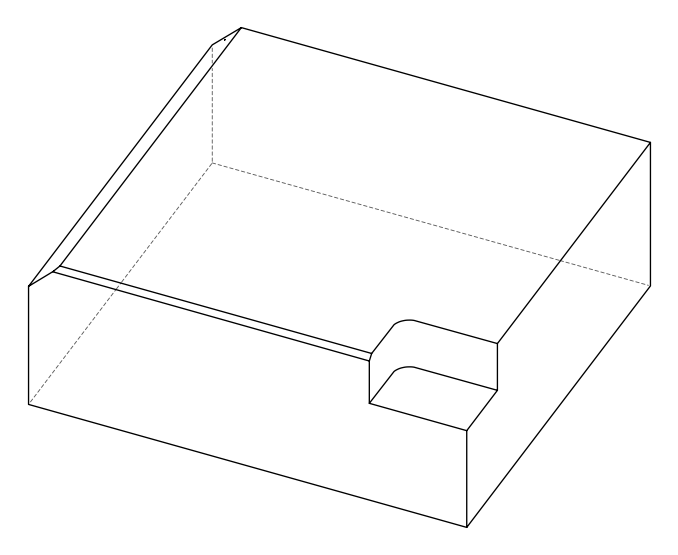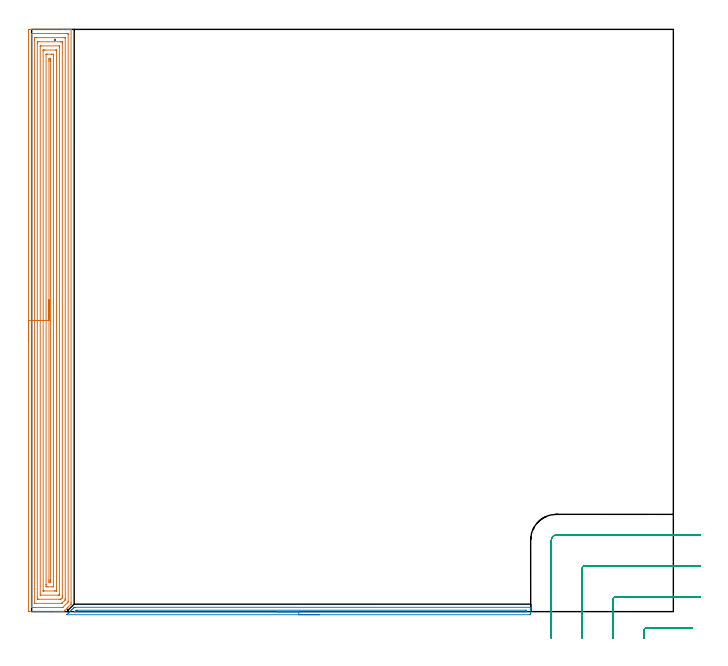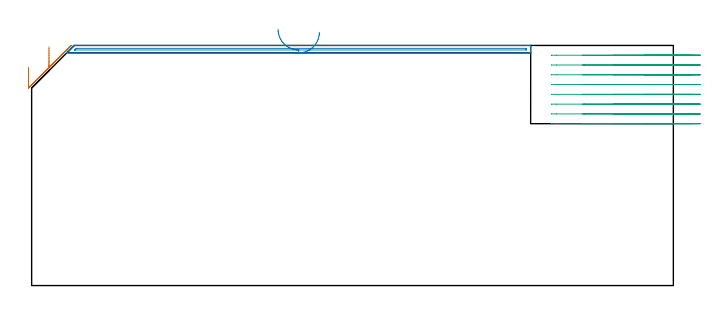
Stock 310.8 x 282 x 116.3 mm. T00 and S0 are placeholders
(PLAN: 3 operations, 1 tool changes, 27.6 min)
(1 AREA_MILL | FG_CHAMFER_SURFACE | UGT0205_001 | 18.28 min | 59833 mm3)
(2 AREA_MILL_1 | FG_CHAMFER_SURFACE_1 | UGT0205_001 | 3.72 min | 1457 mm3)
(3 MILL_CORNER_NOTCH_RECTANGULAR | CORNER_NOTCH_RECTANGULAR | UGT0201_094 | Follow Part, ap 5, ae 75% | 5.61 min | 122077 mm3)
(TOOL UGT0205_001 | Chamfer Mill 20 x 3 x 45 deg. | D20 FL50 Z2)
(TOOL UGT0201_094 | End mill 20 mm | D20 FL38 Z4)
(OP 1 AREA_MILL)
G17 G21 G94 G90
T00 M6
G54
G17 G0 G90 X-1.5 Y131. S1061 M3
G43 Z126.3 H0
Z105.7
G94 G1 Y131.038 Z104.828 F250.
Y131.152 Z103.964
Y131.341 Z103.112
Y131.603 Z102.28
Y131.937 Z101.474
Y132.34 Z100.7
Y132.808 Z99.964
Y133.34 Z99.272
Y133.929 Z98.629
Y134.572 Z98.04
Y135.264 Z97.509
Y136. Z97.04
Y136.774 Z96.637
Y137.58 Z96.303
Y138.412 Z96.041
Y139.264 Z95.852
Y140.128 Z95.738
Y141. Z95.7
Y281.018
X-1.499 Y281.372 Z95.701
X-1.494 Y281.907 Z95.703
X-1.492 Y281.992 Z95.706
X-0.963 Y281.996 Z96.234
X-0.339 Y282. Z96.858
X15.277 Z112.472
X17.676 Z114.871
X18.396 Z115.595
X18.665 Z115.864
X19.064 Y281.993 Z116.255
X19.097 Y281.99 Z116.288
X19.1 Y281.819 Z116.3
Y4.205
Y3.595 Z116.284
X19.017 Y3.516 Z116.214
X19.007 Y3.506 Z116.205
X17.47 Y1.969 Z114.669
X16.129 Y0.628 Z113.328
X15.501 Y0. Z112.7
X15.499 Z112.698
X14.845 Z112.045
X14.125 Z111.32
X12.878 Z110.075
X11.463 Z108.658
X-1.227 Y0.001 Z95.97
X-1.492 Y0.01 Z95.706
X-1.499 Y0.274 Z95.699
Y0.297
X-1.5 Y141. Z95.7
X-0.086 Z97.114
Y279.594
X-0.076 Y279.99 Z97.124
X0.4 Y279.998 Z97.6
X0.812 Y280. Z98.012
X1.286 Z98.486
X16.788 Z113.988
X17.264 Y279.998 Z114.464
X17.676 Y279.99 Z114.876
X17.685 Y279.584 Z114.885
X17.686 Y279.573 Z114.886
Y5.089
X17.676 Y4.637 Z114.876
X17.464 Y4.418 Z114.664
X17.255 Y4.205 Z114.455
X15.163 Y2.114 Z112.363
X15.102 Y2.056 Z112.302
X15.06 Y2.022 Z112.26
X15.013 Y2.01 Z112.213
X14.537 Y2.001 Z111.737
X4.332 Y2. Z101.532
X1.225 Z98.425
X0.812 Z98.012
X0.336 Y2.002 Z97.536
X-0.076 Y2.01 Z97.124
X-0.086 Y2.416 Z97.114
Y2.427
Y141.
X1.329 Z98.529
Y276.901
X1.33 Y277.274 Z98.53
X1.333 Y277.795 Z98.533
X1.335 Y277.973 Z98.535
X1.505 Y277.991 Z98.705
X1.7 Y277.995 Z98.9
X2.384 Y278. Z99.584
X2.587 Z99.787
X15.697 Z112.897
X15.9 Y277.998 Z113.1
X16.104 Y277.995 Z113.304
X16.238 Y277.99 Z113.438
X16.265 Y277.983 Z113.465
X16.267 Y277.964 Z113.467
X16.269 Y277.92 Z113.469
X16.271 Y277.795 Z113.471
Y6.513
X16.27 Y5.993 Z113.47
X16.268 Y5.806 Z113.468
X16.265 Y5.714 Z113.465
X16.262 Y5.673 Z113.462
X16.241 Y5.65 Z113.441
X15.9 Y5.301 Z113.1
X14.805 Y4.205 Z112.005
X14.667 Y4.073 Z111.867
X14.616 Y4.027 Z111.816
X14.588 Y4.01 Z111.788
X14.532 Y4.007 Z111.732
X14.328 Y4.001 Z111.528
X1.903 Y4. Z99.103
X1.7 Y4.002 Z98.9
X1.496 Y4.005 Z98.696
X1.362 Y4.01 Z98.562
X1.335 Y4.017 Z98.535
X1.333 Y4.036 Z98.533
X1.331 Y4.08 Z98.531
X1.329 Y4.205 Z98.529
Y141.
X2.743 Z99.943
Y275.113
X2.745 Y275.848 Z99.945
X2.748 Y275.955 Z99.948
X2.749 Y275.981 Z99.949
X2.761 Y275.99 Z99.961
X2.815 Y275.993 Z100.015
X3.034 Y275.997 Z100.234
X3.475 Y276. Z100.675
X14.125 Z111.325
X14.568 Y275.998 Z111.768
X14.785 Y275.993 Z111.985
X14.838 Y275.99 Z112.038
X14.851 Y275.983 Z112.051
X14.853 Y275.965 Z112.053
X14.855 Y275.895 Z112.055
X14.857 Y275.27 Z112.057
Y275.113
Y7.781
X14.855 Y7.046 Z112.055
X14.853 Y6.887 Z112.053
X14.848 Y6.709 Z112.048
X14.729 Y6.587 Z111.929
X14.574 Y6.435 Z111.774
X14.125 Y6.008 Z111.325
X14.115 Y6.003 Z111.315
X13.238 Y6. Z110.438
X3.475 Z100.675
X3.032 Y6.002 Z100.232
X2.815 Y6.007 Z100.015
X2.762 Y6.01 Z99.962
X2.749 Y6.017 Z99.949
X2.747 Y6.035 Z99.947
X2.745 Y6.105 Z99.945
X2.743 Y6.73 Z99.943
Y6.887
Y141.
X4.157 Z101.357
X4.158 Y273.739 Z101.358
X4.16 Y273.876 Z101.36
X4.164 Y273.979 Z101.364
X4.196 Y273.99 Z101.396
X4.362 Y273.996 Z101.562
X4.58 Y274. Z101.78
X13.334 Z110.534
X13.392 Y273.999 Z110.592
X13.425 Y273.995 Z110.625
X13.436 Y273.991 Z110.636
X13.438 Y273.945 Z110.638
X13.442 Y273.532 Z110.642
Y8.262
X13.44 Y8.124 Z110.64
X13.436 Y8.021 Z110.636
X13.404 Y8.01 Z110.604
X13.238 Y8.004 Z110.438
X13.02 Y8. Z110.22
X4.267 Z101.467
X4.208 Y8.001 Z101.408
X4.175 Y8.005 Z101.375
X4.164 Y8.009 Z101.364
X4.162 Y8.055 Z101.362
X4.158 Y8.468 Z101.358
X4.157 Y141. Z101.357
X5.571 Z102.771
X5.572 Y271.537 Z102.772
X5.574 Y271.822 Z102.774
X5.577 Y271.964 Z102.777
X5.578 Y271.99 Z102.778
X5.612 Y271.994 Z102.812
X5.679 Y271.998 Z102.879
X6.137 Y272. Z103.337
X6.565 Z103.765
X11.463 Z108.663
X11.892 Y271.998 Z109.092
X12.013 Y271.992 Z109.213
X12.022 Y271.99 Z109.222
X12.024 Y271.978 Z109.224
X12.027 Y271.94 Z109.227
X12.029 Y271.861 Z109.229
X12.028 Y10.463 Z109.228
X12.026 Y10.178 Z109.226
X12.023 Y10.037 Z109.223
X12.022 Y10.01 Z109.222
X11.988 Y10.006 Z109.188
X11.921 Y10.002 Z109.121
X11.463 Y10. Z108.663
X11.035 Z108.235
X6.137 Z103.337
X5.708 Y10.002 Z102.908
X5.587 Y10.008 Z102.787
X5.578 Y10.01 Z102.778
X5.576 Y10.022 Z102.776
X5.573 Y10.06 Z102.773
X5.571 Y10.139 Z102.771
Y141.
X6.985 Z104.185
X6.986 Y269.788 Z104.186
X6.987 Y269.828 Z104.187
X6.992 Y269.907 Z104.192
X7. Y269.99 Z104.2
X7.025 Y269.992 Z104.225
X7.664 Y269.999 Z104.864
X9.688 Z106.888
X10.329 Y269.996 Z107.529
X10.575 Y269.99 Z107.775
X10.608 Y269.749 Z107.808
X10.611 Y269.712 Z107.811
X10.615 Y268.854 Z107.815
Y268.815
X10.614 Y12.212 Z107.814
X10.613 Y12.172 Z107.813
X10.608 Y12.093 Z107.808
X10.6 Y12.01 Z107.8
X10.575 Y12.008 Z107.775
X9.936 Y12.001 Z107.136
X7.912 Z105.112
X7.271 Y12.004 Z104.471
X7.025 Y12.01 Z104.225
X6.992 Y12.251 Z104.192
X6.989 Y12.288 Z104.189
X6.985 Y13.146 Z104.185
Y13.185
Y141.
X8.4 Z105.6
Y266.575
X8.401 Y267.066 Z105.601
X8.402 Y267.467 Z105.602
X8.407 Y267.96 Z105.607
X8.765 Y267.996 Z105.965
X8.8 Y267.995 Z106.
X9.193 Y267.96 Z106.393
X9.197 Y267.56 Z106.397
X9.2 Y267.066 Z106.4
Y266.663
Y15.425
X9.199 Y14.934 Z106.399
X9.198 Y14.533 Z106.398
X9.193 Y14.04 Z106.393
X8.836 Y14.004 Z106.036
X8.8 Y14.005 Z106.
X8.407 Y14.04 Z105.607
X8.403 Y14.44 Z105.603
X8.4 Y14.934 Z105.6
Y15.337
Y141.
Y141.872 Z105.638
Y142.736 Z105.751
Y143.588 Z105.94
Y144.42 Z106.203
Y145.226 Z106.536
Y146. Z106.939
Y146.736 Z107.408
Y147.428 Z107.939
Y148.071 Z108.528
Y148.66 Z109.172
Y149.192 Z109.864
Y149.66 Z110.6
Y150.063 Z111.373
Y150.397 Z112.179
Y150.659 Z113.011
Y150.848 Z113.863
Y150.962 Z114.728
Y151. Z115.6
G0 Z126.3
M5
M2
(OP 2 AREA_MILL_1)
G17 G21 G94 G90
T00 M6
G54
G17 G0 G90 X139.35 Y-1.5 S1061 M3
G43 Z126.3 H0
Z122.7
G94 G1 X139.312 Z121.828 F250.
X139.198 Z120.964
X139.009 Z120.112
X138.747 Z119.28
X138.413 Z118.474
X138.01 Z117.7
X137.541 Z116.964
X137.01 Z116.272
X136.421 Z115.629
X135.778 Z115.04
X135.086 Z114.508
X134.35 Z114.04
X133.576 Z113.637
X132.77 Z113.303
X131.938 Z113.041
X131.086 Z112.852
X130.222 Z112.738
X129.35 Z112.7
X17.161
X17.015 Y-1.496 Z112.702
X17.041 Y-1.466 Z112.732
X17.177 Y-1.323 Z112.876
X17.767 Y-0.73 Z113.465
X18.094 Y-0.406 Z113.794
X18.651 Y0.153 Z114.349
X19.022 Y0.522 Z114.722
X19.534 Y1.036 Z115.233
X20.125 Y1.625 Z115.824
X20.566 Y2.066 Z116.266
X20.569 Y2.068 Z116.268
X20.604 Y2.097 Z116.286
X21.199 Y2.1 Z116.3
X241.522
X241.691 Y2.097 Z116.288
X241.693 Y2.087 Z116.278
X241.7 Y1.722 Z115.922
Y1.443 Z115.643
Y0.742 Z114.937
Y-0.492 Z113.705
X241.696 Y-1.025 Z113.17
X241.691 Y-1.491 Z112.705
X241.551 Y-1.494 Z112.702
X241.076 Y-1.5 Z112.7
X129.35
Y-0.086 Z114.114
X21.143 Y-0.085 Z114.115
X20.896 Y-0.08 Z114.12
X20.88 Y-0.079 Z114.121
X20.882 Y-0.075 Z114.125
X20.893 Y-0.059 Z114.141
X21.101 Y0.151 Z114.351
X21.2 Y0.248 Z114.448
X21.453 Y0.491 Z114.691
X21.661 Y0.679 Z114.879
X22.15 Y0.686 Z114.886
X239.345 Y0.685 Z114.885
X239.675 Y0.679 Z114.879
X239.69 Y0.572 Z114.772
X239.695 Y0.339 Z114.539
X239.69 Y0.097 Z114.297
X239.669 Y-0.079 Z114.121
X239.175 Y-0.086 Z114.114
X129.35
X128.478 Z114.152
X127.613 Z114.266
X126.762 Z114.455
X125.93 Z114.717
X125.124 Z115.051
X124.35 Z115.454
X123.614 Z115.923
X122.922 Z116.454
X122.279 Z117.043
X121.69 Z117.686
X121.158 Z118.378
X120.69 Z119.114
X120.287 Z119.888
X119.953 Z120.694
X119.691 Z121.526
X119.502 Z122.378
X119.388 Z123.243
X119.35 Z124.114
G0 Z126.3
M5
M2
(OP 3 MILL_CORNER_NOTCH_RECTANGULAR)
G17 G21 G94 G90
T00 M6
G54
G17 G0 G90 X319.931 Y-7.9 S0 M3
G43 Z126.3 H0
Z111.562
G94 G1 X316.931 F250.
X297.695 F500.
G3 X296.7 Y-8.895 R1.
G1 Y-10.
Y-13. F250.
G0 Z126.3
X323.8 Y7.1
Z111.562
G1 X320.8
X282.695 F500.
G3 X281.7 Y6.105 R1.
G1 Y-10.
Y-13. F250.
G0 Z126.3
X323.8 Y22.1
Z111.562
G1 X320.8
X267.696 F500.
G3 X266.7 Y21.104 R1.
G1 Y-10.
Y-13. F250.
G0 Z126.3
X323.8 Y37.1
Z111.562
G1 X320.8
X254.2 F500.
G3 X251.7 Y34.6 R2.5
G1 Y-10.
Y-13. F250.
G0 Z126.3
X319.931 Y-7.9
Z106.825
G1 X316.931
X297.695 F500.
G3 X296.7 Y-8.895 R1.
G1 Y-10.
Y-13. F250.
G0 Z126.3
X323.8 Y7.1
Z106.825
G1 X320.8
X282.695 F500.
G3 X281.7 Y6.105 R1.
G1 Y-10.
Y-13. F250.
G0 Z126.3
X323.8 Y22.1
Z106.825
G1 X320.8
X267.696 F500.
G3 X266.7 Y21.104 R1.
G1 Y-10.
Y-13. F250.
G0 Z126.3
X323.8 Y37.1
Z106.825
G1 X320.8
X254.2 F500.
G3 X251.7 Y34.6 R2.5
G1 Y-10.
Y-13. F250.
G0 Z126.3
X319.931 Y-7.9
Z102.087
G1 X316.931
X297.695 F500.
G3 X296.7 Y-8.895 R1.
G1 Y-10.
Y-13. F250.
G0 Z126.3
X323.8 Y7.1
Z102.087
G1 X320.8
X282.695 F500.
G3 X281.7 Y6.105 R1.
G1 Y-10.
Y-13. F250.
G0 Z126.3
X323.8 Y22.1
Z102.087
G1 X320.8
X267.696 F500.
G3 X266.7 Y21.104 R1.
G1 Y-10.
Y-13. F250.
G0 Z126.3
X323.8 Y37.1
Z102.087
G1 X320.8
X254.2 F500.
G3 X251.7 Y34.6 R2.5
G1 Y-10.
Y-13. F250.
G0 Z126.3
X319.931 Y-7.9
Z97.35
G1 X316.931
X297.695 F500.
G3 X296.7 Y-8.895 R1.
G1 Y-10.
Y-13. F250.
G0 Z126.3
X323.8 Y7.1
Z97.35
G1 X320.8
X282.696 F500.
G3 X281.7 Y6.104 R1.
G1 Y-10.
Y-13. F250.
G0 Z126.3
X323.8 Y22.1
Z97.35
G1 X320.8
X267.696 F500.
G3 X266.7 Y21.104 R1.
G1 Y-10.
Y-13. F250.
G0 Z126.3
X323.8 Y37.1
Z97.35
G1 X320.8
X254.2 F500.
G3 X251.7 Y34.6 R2.5
G1 Y-10.
Y-13. F250.
G0 Z126.3
X319.931 Y-7.9
Z92.612
G1 X316.931
X297.695 F500.
G3 X296.7 Y-8.895 R1.
G1 Y-10.
Y-13. F250.
G0 Z126.3
X323.8 Y7.1
Z92.612
G1 X320.8
X282.696 F500.
G3 X281.7 Y6.104 R1.
G1 Y-10.
Y-13. F250.
G0 Z126.3
X323.8 Y22.1
Z92.612
G1 X320.8
X267.696 F500.
G3 X266.7 Y21.104 R1.
G1 Y-10.
Y-13. F250.
G0 Z126.3
X323.8 Y37.1
Z92.612
G1 X320.8
X254.2 F500.
G3 X251.7 Y34.6 R2.5
G1 Y-10.
Y-13. F250.
G0 Z126.3
X319.931 Y-7.9
Z87.875
G1 X316.931
X297.695 F500.
G3 X296.7 Y-8.895 R1.
G1 Y-10.
Y-13. F250.
G0 Z126.3
X323.8 Y7.1
Z87.875
G1 X320.8
X282.696 F500.
G3 X281.7 Y6.104 R1.
G1 Y-10.
Y-13. F250.
G0 Z126.3
X323.8 Y22.1
Z87.875
G1 X320.8
X267.696 F500.
G3 X266.7 Y21.104 R1.
G1 Y-10.
Y-13. F250.
G0 Z126.3
X323.8 Y37.1
Z87.875
G1 X320.8
X254.2 F500.
G3 X251.7 Y34.6 R2.5
G1 Y-10.
Y-13. F250.
G0 Z126.3
X319.931 Y-7.9
Z83.137
G1 X316.931
X297.695 F500.
G3 X296.7 Y-8.895 R1.
G1 Y-10.
Y-13. F250.
G0 Z126.3
X323.8 Y7.1
Z83.137
G1 X320.8
X282.696 F500.
G3 X281.7 Y6.104 R1.
G1 Y-10.
Y-13. F250.
G0 Z126.3
X323.8 Y22.1
Z83.137
G1 X320.8
X267.696 F500.
G3 X266.7 Y21.104 R1.
G1 Y-10.
Y-13. F250.
G0 Z126.3
X323.8 Y37.1
Z83.137
G1 X320.8
X254.2 F500.
G3 X251.7 Y34.6 R2.5
G1 Y-10.
Y-13. F250.
G0 Z126.3
X319.931 Y-7.9
Z78.4
G1 X316.931
X297.695 F500.
G3 X296.7 Y-8.895 R1.
G1 Y-10.
Y-13. F250.
G0 Z126.3
X323.8 Y7.1
Z78.4
G1 X320.8
X282.696 F500.
G3 X281.7 Y6.104 R1.
G1 Y-10.
Y-13. F250.
G0 Z126.3
X323.8 Y22.1
Z78.4
G1 X320.8
X267.696 F500.
G3 X266.7 Y21.104 R1.
G1 Y-10.
Y-13. F250.
G0 Z126.3
X323.8 Y37.1
Z78.4
G1 X320.8
X254.2 F500.
G3 X251.7 Y34.6 R2.5
G1 Y-10.
Y-13. F250.
G0 Z126.3
M5
M2
